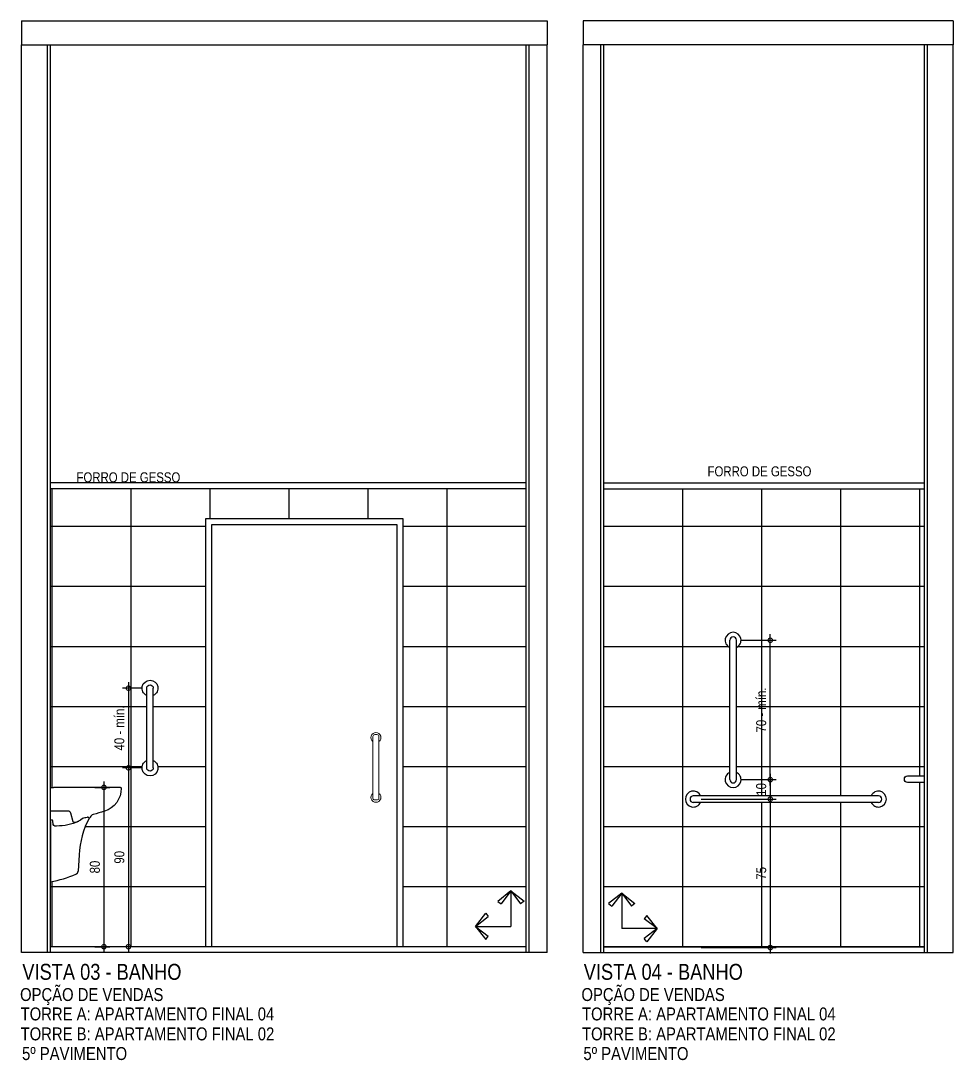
# Model space of a CAD drawing. Header units: metres. Extents: x 3 to 168, y -142 to 28.
# Drawn here: x 102.81 to 107.49, y -87.36 to -82.14 of the extents above; entities that cross this region are included whole.
import ezdxf

# ---------------------------------------------------------------- set-up
doc = ezdxf.new("R2010")
doc.units = ezdxf.units.M
for name, color, linetype in [('ARQ-ALV ACAB', 4, 'Continuous'), ('ARQ-ALV OSSO', 5, 'Continuous'), ('ARQ-AUX1', 1, 'Continuous'), ('ARQ-AUX2', 2, 'Continuous'), ('ARQ-CAX', 1, 'Continuous'), ('ARQ-CERÂMICA', 7, 'Continuous'), ('ARQ-DIM', 2, 'Continuous'), ('ARQ-HID', 2, 'Continuous'), ('ARQ-TXT', 2, 'Continuous')]:
    doc.layers.add(name, color=color, linetype=linetype)
doc.layers.add('ARQ-POR', color=1, linetype='Continuous', lineweight=20)
doc.styles.add('Adesa', font='ARIALN.TTF')
doc.dimstyles.new('ADESA 1-0025', dxfattribs={"dimtxt": 0.05, "dimasz": 0.045, "dimexe": 0.03, "dimexo": 0.04, "dimgap": 0.02, "dimtad": 1, "dimtoh": 1, "dimdec": 0, "dimlfac": 100, "dimzin": 4, "dimtxsty": 'Adesa', "dimblk": 'DOTSMALL', "dimcen": 1, "dimdle": 0.03, "dimclrd": 1, "dimclre": 1, "dimclrt": 256, "dimazin": 1, "dimtm": 1e-09, "dimtfac": 1, "dimtdec": 0, "dimtix": 1, "dimtmove": 2, "dimatfit": 0, "dimldrblk": 'DOTSMALL', "dimfxl": 0.8, "dimtvp": 2, "dimtolj": 1, "dimtzin": 0, "dimarcsym": 0})

# ---------------------------------------------------------------- blocks, each defined once
blk = doc.blocks.new('A$C5FB24879')
for p, q in [((0, 0.2579), (0, 0.4299)), ((0, 0.4299), (0.0144, 0.4299)), ((0, 0.2579), (0, -0.0437)), ((0.1435, 0.0907), (0.1391, 0.0084))]:
    blk.add_line(p, q)
blk.add_lwpolyline([(0.351, 0.4299, -0.439815), (0.3554, 0.426, -0.331931), (0.2709, 0.3099, -0.01466), (0.2144, 0.2942, 0.272731), (0.1998, 0.28, -0.743106), (0.1903, 0.2787, 0.372784), (0.1868, 0.2804, -0.001465), (0.1839, 0.2795, -0.012311), (0.1601, 0.2734, -0.169504), (0.1191, 0.2529, -0.348371), (0.1136, 0.257), (0.1022, 0.2997, 0.339603), (0.0877, 0.3108), (0, 0.3108)], format="xyb")
blk.add_lwpolyline([(0.3515, 0.4299), (0.0145, 0.4299)])
at = {"ltscale": 0.041515}
blk.add_lwpolyline([(0.1413, 0.2594, -0.10405), (0.0305, 0.236), (0.0222, 0.236, -0.385314), (0.0132, 0.2441), (0.0114, 0.2624, 0.385314), (0.0074, 0.266), (0.003, 0.266, 0.414214), (0, 0.263)], format="xyb", dxfattribs=at)
for centre, radius, start, end in [((0.5931, 0.0669), 0.4502, 152.1142, 176.9756), ((0.1241, 0.0092), 0.015, 285.4438, 356.9759), ((-0.0786, 0.4503), 0.5003, 279.0396, 294.3691)]:
    blk.add_arc(centre, radius, start, end)
blk = doc.blocks.new('_DotSmall')
at = {"color": 0, "linetype": 'ByBlock', "const_width": 0.5}
blk.add_lwpolyline([(-0.0625, 0, 1), (0.0625, 0, 1)], format="xyb", close=True, dxfattribs=at)
blk = doc.blocks.new('*D348')
at = {"layer": 'ARQ-DIM', "color": 1, "lineweight": -2, "transparency": 16777216}
for p, q in [((103.227, -85.9557), (103.227, -86.8157)), ((103.1816, -85.9857), (103.257, -85.9857)), ((103.1816, -86.7857), (103.257, -86.7857))]:
    blk.add_line(p, q, dxfattribs=at)
at = {"layer": 'Defpoints', "color": 0, "transparency": 16777216}
for p in [(103.1416, -85.9857), (103.1416, -86.7857), (103.227, -86.7857)]:
    blk.add_point(p, dxfattribs=at)
at = {"layer": 'ARQ-DIM', "color": 1, "lineweight": -2, "transparency": 16777216, "xscale": 0.045, "yscale": 0.045, "zscale": 0.045}
for p, rotation in [((103.227, -85.9857), 90), ((103.227, -86.7857), 270)]:
    blk.add_blockref('_DotSmall', p, dxfattribs=dict(at, rotation=rotation))
at = {"layer": 'ARQ-DIM', "transparency": 16777216, "insert": (103.1815, -86.3857), "char_height": 0.05, "attachment_point": 5, "rotation": 90, "style": 'Adesa'}
blk.add_mtext('\\A1;80', dxfattribs=at)
blk = doc.blocks.new('*U275')
for p, q in [((-0.03, 0.0165), (0.37, 0.0165)), ((-0.03, -0.0165), (0.37, -0.0165))]:
    blk.add_line(p, q)
for centre, radius, start, end in [((-0.03, 0), 0.04, 24.362, 335.638), ((-0.03, 0), 0.0165, 90, 270), ((0.37, 0), 0.04, 204.362, 155.638), ((0.37, 0), 0.0165, 270, 90)]:
    blk.add_arc(centre, radius, start, end)
blk = doc.blocks.new('*D349')
at = {"layer": 'ARQ-DIM', "color": 1, "lineweight": -2, "transparency": 16777216}
for p, q in [((103.3501, -85.8576), (103.3501, -86.816)), ((103.4184, -85.8876), (103.3201, -85.8876)), ((103.5698, -86.786), (103.3201, -86.786))]:
    blk.add_line(p, q, dxfattribs=at)
at = {"layer": 'Defpoints', "color": 0, "transparency": 16777216}
for p in [(103.4584, -85.8876, -0.0002), (103.3501, -86.786), (103.6098, -86.786, -0.0001)]:
    blk.add_point(p, dxfattribs=at)
at = {"layer": 'ARQ-DIM', "color": 1, "lineweight": -2, "transparency": 16777216, "xscale": 0.045, "yscale": 0.045, "zscale": 0.045}
for p, rotation in [((103.3501, -85.8876), 90), ((103.3501, -86.786), 270)]:
    blk.add_blockref('_DotSmall', p, dxfattribs=dict(at, rotation=rotation))
at = {"layer": 'ARQ-DIM', "transparency": 16777216, "insert": (103.3045, -86.3368), "char_height": 0.05, "attachment_point": 5, "rotation": 90, "style": 'Adesa'}
blk.add_mtext('\\A1;90', dxfattribs=at)
blk = doc.blocks.new('*D350')
at = {"layer": 'ARQ-DIM', "color": 1, "lineweight": -2, "transparency": 16777216}
for p, q in [((103.4184, -85.4876), (103.3201, -85.4876)), ((103.3501, -85.4576), (103.3501, -85.9176)), ((103.4149, -85.8876), (103.3201, -85.8876))]:
    blk.add_line(p, q, dxfattribs=at)
at = {"layer": 'Defpoints', "color": 0, "transparency": 16777216}
for p in [(103.4584, -85.4876, -0.0002), (103.3501, -85.8876), (103.4549, -85.8876, -0.0001)]:
    blk.add_point(p, dxfattribs=at)
at = {"layer": 'ARQ-DIM', "color": 1, "lineweight": -2, "transparency": 16777216, "xscale": 0.045, "yscale": 0.045, "zscale": 0.045}
for p, rotation in [((103.3501, -85.4876), 90), ((103.3501, -85.8876), 270)]:
    blk.add_blockref('_DotSmall', p, dxfattribs=dict(at, rotation=rotation))
at = {"layer": 'ARQ-DIM', "transparency": 16777216, "insert": (103.3045, -85.6876), "char_height": 0.05, "attachment_point": 5, "rotation": 90, "style": 'Adesa'}
blk.add_mtext('\\A1;40 - mín.', dxfattribs=at)
blk = doc.blocks.new('*U315')
for p, q in [((-0.03, 0.0165), (0.9, 0.0165)), ((-0.03, -0.0165), (0.9, -0.0165))]:
    blk.add_line(p, q)
for centre, radius, start, end in [((-0.03, 0), 0.04, 24.362, 335.638), ((-0.03, 0), 0.0165, 90, 270), ((0.9, 0), 0.04, 204.362, 155.638), ((0.9, 0), 0.0165, 270, 90)]:
    blk.add_arc(centre, radius, start, end)
blk = doc.blocks.new('barra2')
for p, q in [((-0.03, 0.0165), (0.67, 0.0165)), ((-0.03, -0.0165), (0.67, -0.0165))]:
    blk.add_line(p, q)
for centre, radius, start, end in [((-0.03, 0), 0.04, 24.362, 335.638), ((-0.03, 0), 0.0165, 90, 270), ((0.67, 0), 0.04, 204.362, 155.638), ((0.67, 0), 0.0165, 270, 90)]:
    blk.add_arc(centre, radius, start, end)
blk = doc.blocks.new('*D351')
at = {"layer": 'ARQ-DIM', "color": 1, "lineweight": -2, "transparency": 16777216}
for p, q in [((106.5748, -86.0145), (106.5748, -86.8201)), ((106.228, -86.0445), (106.6048, -86.0445)), ((106.228, -86.7901), (106.6048, -86.7901))]:
    blk.add_line(p, q, dxfattribs=at)
at = {"layer": 'Defpoints', "color": 0, "transparency": 16777216}
for p in [(106.188, -86.0445), (106.188, -86.7901, -0.0001), (106.5748, -86.7901)]:
    blk.add_point(p, dxfattribs=at)
at = {"layer": 'ARQ-DIM', "color": 1, "lineweight": -2, "transparency": 16777216, "xscale": 0.045, "yscale": 0.045, "zscale": 0.045}
for p, rotation in [((106.5748, -86.0445), 90), ((106.5748, -86.7901), 270)]:
    blk.add_blockref('_DotSmall', p, dxfattribs=dict(at, rotation=rotation))
at = {"layer": 'ARQ-DIM', "transparency": 16777216, "insert": (106.5294, -86.4173), "char_height": 0.05, "attachment_point": 5, "rotation": 90, "style": 'Adesa'}
blk.add_mtext('\\A1;75', dxfattribs=at)
blk = doc.blocks.new('*D352')
at = {"layer": 'ARQ-DIM', "color": 1, "lineweight": -2, "transparency": 16777216}
for p, q in [((106.5748, -85.9169), (106.5748, -86.0745)), ((106.428, -85.9469), (106.6048, -85.9469)), ((106.228, -86.0445), (106.6048, -86.0445))]:
    blk.add_line(p, q, dxfattribs=at)
at = {"layer": 'Defpoints', "color": 0, "transparency": 16777216}
for p in [(106.388, -85.9469), (106.188, -86.0445), (106.5748, -86.0445)]:
    blk.add_point(p, dxfattribs=at)
at = {"layer": 'ARQ-DIM', "color": 1, "lineweight": -2, "transparency": 16777216, "xscale": 0.045, "yscale": 0.045, "zscale": 0.045}
for p, rotation in [((106.5748, -85.9469), 90), ((106.5748, -86.0445), 270)]:
    blk.add_blockref('_DotSmall', p, dxfattribs=dict(at, rotation=rotation))
at = {"layer": 'ARQ-DIM', "transparency": 16777216, "insert": (106.5293, -85.9957), "char_height": 0.05, "attachment_point": 5, "rotation": 90, "style": 'Adesa'}
blk.add_mtext('\\A1;10', dxfattribs=at)
blk = doc.blocks.new('*D353')
at = {"layer": 'ARQ-DIM', "color": 1, "lineweight": -2, "transparency": 16777216}
for p, q in [((106.5748, -85.9769), (106.5748, -85.2169)), ((106.428, -85.2469), (106.6048, -85.2469)), ((106.428, -85.9469), (106.6048, -85.9469))]:
    blk.add_line(p, q, dxfattribs=at)
at = {"layer": 'Defpoints', "color": 0, "transparency": 16777216}
for p in [(106.388, -85.2469), (106.5748, -85.2469), (106.388, -85.9469)]:
    blk.add_point(p, dxfattribs=at)
at = {"layer": 'ARQ-DIM', "color": 1, "lineweight": -2, "transparency": 16777216, "xscale": 0.045, "yscale": 0.045, "zscale": 0.045}
for p, rotation in [((106.5748, -85.2469), 90), ((106.5748, -85.9469), 270)]:
    blk.add_blockref('_DotSmall', p, dxfattribs=dict(at, rotation=rotation))
at = {"layer": 'ARQ-DIM', "transparency": 16777216, "insert": (106.5293, -85.5969), "char_height": 0.05, "attachment_point": 5, "rotation": 90, "style": 'Adesa'}
blk.add_mtext('\\A1;70 - mín.', dxfattribs=at)
blk = doc.blocks.new('Seta para pag.piso')
for p, q in [((0, 0.1126), (-0.0418, 0.0796)), ((0, 0.1126), (-0.0312, 0.0715)), ((0, 0.1126), (0, 0)), ((0, 0.1126), (0.0418, 0.0795)), ((0, 0.1126), (0.0312, 0.0715)), ((-0.0418, 0.0796), (-0.0312, 0.0715)), ((0.0418, 0.0795), (0.0312, 0.0715)), ((-0.1126, 0), (-0.0795, 0.0418)), ((-0.0795, 0.0418), (-0.0715, 0.0312)), ((-0.1126, 0), (-0.0715, 0.0312)), ((-0.1126, 0), (0, 0)), ((-0.1126, 0), (-0.0796, -0.0418)), ((-0.1126, 0), (-0.0715, -0.0312)), ((-0.0796, -0.0418), (-0.0715, -0.0312))]:
    blk.add_line(p, q)
blk = doc.blocks.new('AREAS MOLHADAS')
at = {"layer": 'ARQ-CERÂMICA'}
h = blk.add_hatch(dxfattribs=at)
h.set_pattern_fill('LINE', color=256, scale=0.095)
h.set_pattern_definition([(0, (105.34852, -86.78575), (0, 0.301625), [])])
h.paths.add_polyline_path([(105.3485, -84.4857), (102.9585, -84.4857), (102.9585, -85.9857), (102.9729, -85.9857), (103.3098, -85.9857, -0.421145), (103.3139, -85.9897, -0.331998), (103.2294, -86.1058, -0.014652), (103.1729, -86.1215, 0.272731), (103.1584, -86.1357, -0.406522), (103.1528, -86.1399, 0.107828), (103.102, -86.325), (103.0976, -86.4073, -0.328544), (103.0863, -86.421, -0.066988), (102.9585, -86.4594), (102.9585, -86.7857), (103.7385, -86.7857), (103.7385, -84.6357), (104.7285, -84.6357), (104.7285, -86.7857), (105.3485, -86.7857)])
h.paths.add_polyline_path([(103.4749, -85.524), (103.4749, -85.8511, -4.632624), (103.4419, -85.8511), (103.4419, -85.524, -4.632624)], flags=16)
h.paths.add_polyline_path([(103.2332, -86.4298), (103.2332, -86.3411), (103.1291, -86.3411), (103.1291, -86.4298)], flags=24)
h.paths.add_polyline_path([(103.3563, -86.3809), (103.3563, -86.2922), (103.2522, -86.2922), (103.2522, -86.3809)], flags=24)
h.paths.add_polyline_path([(103.3563, -85.811), (103.3563, -85.5599), (103.2522, -85.5599), (103.2522, -85.811)], flags=24)
h = blk.add_hatch(dxfattribs=at)
h.set_pattern_fill('LINE', color=256, scale=0.125, angle=90)
h.set_pattern_definition([(90, (105.34852, -86.78575), (-0.396875, 2e-17), [])])
h.paths.add_polyline_path([(103.7385, -84.6357), (104.7285, -84.6357), (104.7285, -86.7857), (105.3485, -86.7857), (105.3485, -84.4857), (102.9585, -84.4857), (102.9585, -85.9857), (102.9729, -85.9857), (103.3138, -85.9857, -0.341165), (103.2294, -86.1058, -0.014652), (103.1729, -86.1215, 0.272731), (103.1584, -86.1357, -0.406522), (103.1528, -86.1399, 0.107828), (103.102, -86.325), (103.0976, -86.4073, -0.328544), (103.0863, -86.421, -0.066988), (102.9585, -86.4594), (102.9585, -86.7857), (103.7385, -86.7857)])
h.paths.add_polyline_path([(103.4749, -85.524), (103.4749, -85.8511, -4.632624), (103.4419, -85.8511), (103.4419, -85.524, -4.632624)], flags=16)
h.paths.add_polyline_path([(103.2332, -86.4298), (103.2332, -86.3411), (103.1291, -86.3411), (103.1291, -86.4298)], flags=24)
h.paths.add_polyline_path([(103.3563, -86.3809), (103.3563, -86.2922), (103.2522, -86.2922), (103.2522, -86.3809)], flags=24)
h.paths.add_polyline_path([(103.3563, -85.811), (103.3563, -85.5599), (103.2522, -85.5599), (103.2522, -85.811)], flags=24)
h = blk.add_hatch(dxfattribs=at)
h.set_pattern_fill('LINE', color=256, scale=0.095)
h.set_pattern_definition([(0, (105.73907, -86.78575), (0, 0.301625), [])])
h.paths.add_polyline_path([(107.349, -84.4857), (105.7391, -84.4857), (105.7391, -86.7857), (107.349, -86.7857), (107.349, -85.961), (107.2668, -85.961, -1), (107.2638, -85.928), (107.349, -85.928)])
h.paths.add_polyline_path([(106.4045, -85.2833), (106.4045, -85.9105, -4.632624), (106.3715, -85.9105), (106.3715, -85.2833, -4.632624)], flags=16)
h.paths.add_polyline_path([(107.0816, -86.028, -4.632624), (107.0816, -86.061), (106.2245, -86.061, -4.632624), (106.2245, -86.028)], flags=16)
h.paths.add_polyline_path([(106.5812, -86.4618), (106.5812, -86.3731), (106.4771, -86.3731), (106.4771, -86.4618)], flags=24)
h.paths.add_polyline_path([(106.5811, -86.0417), (106.5811, -85.953), (106.477, -85.953), (106.477, -86.0417)], flags=24)
h.paths.add_polyline_path([(106.5811, -85.7213), (106.5811, -85.4702), (106.477, -85.4702), (106.477, -85.7213)], flags=24)
h = blk.add_hatch(dxfattribs=at)
h.set_pattern_fill('LINE', color=256, scale=0.125, angle=90)
h.set_pattern_definition([(90, (105.73907, -86.78575), (-0.396875, 2e-17), [])])
h.paths.add_polyline_path([(107.349, -84.4857), (105.7391, -84.4857), (105.7391, -86.7857), (107.349, -86.7857), (107.349, -85.961), (107.2668, -85.961, -1), (107.2638, -85.928), (107.349, -85.928)])
h.paths.add_polyline_path([(106.4045, -85.2833), (106.4045, -85.9105, -4.632624), (106.3715, -85.9105), (106.3715, -85.2833, -4.632624)], flags=16)
h.paths.add_polyline_path([(107.0816, -86.028, -4.632624), (107.0816, -86.061), (106.2245, -86.061, -4.632624), (106.2245, -86.028)], flags=16)
h.paths.add_polyline_path([(106.5812, -86.4618), (106.5812, -86.3731), (106.4771, -86.3731), (106.4771, -86.4618)], flags=24)
h.paths.add_polyline_path([(106.5811, -86.0417), (106.5811, -85.953), (106.477, -85.953), (106.477, -86.0417)], flags=24)
h.paths.add_polyline_path([(106.5811, -85.7213), (106.5811, -85.4702), (106.477, -85.4702), (106.477, -85.7213)], flags=24)
at = {"layer": 'ARQ-ALV ACAB'}
for p, q in [((102.9585, -86.8157, 0), (102.9585, -82.2557, 0)), ((105.3485, -86.8157, 0), (105.3485, -82.2557, 0)), ((105.7391, -86.8157, 0), (105.7391, -82.2557, 0)), ((107.349, -86.8157, 0), (107.349, -82.2557, 0)), ((105.3485, -86.7857, 0), (102.9585, -86.7857, 0)), ((105.7391, -86.7857, 0), (107.349, -86.7857, 0))]:
    blk.add_line(p, q, dxfattribs=at)
at = {"layer": 'ARQ-ALV OSSO'}
for p, q in [((102.8136, -86.8157, 0), (102.8136, -82.2557, 0)), ((102.9435, -86.8157, 0), (102.9435, -82.2557, 0)), ((105.3635, -86.8157, 0), (105.3635, -82.2557, 0)), ((105.4535, -86.8157, 0), (105.4535, -82.2557, 0)), ((105.6341, -86.8157, 0), (105.6341, -82.2557, 0)), ((105.7241, -86.8157, 0), (105.7241, -82.2557, 0)), ((107.364, -86.8157, 0), (107.364, -82.2557, 0)), ((107.4939, -86.8157, 0), (107.4939, -82.2557, 0)), ((105.4535, -86.8157, 0), (102.8136, -86.8157, 0)), ((105.6341, -86.8157, 0), (107.4939, -86.8157, 0))]:
    blk.add_line(p, q, dxfattribs=at)
at = {"layer": 'ARQ-AUX1'}
for p, q in [((105.3485, -84.4557, 0), (102.9585, -84.4557, 0)), ((105.7391, -84.4557, 0), (107.349, -84.4557, 0)), ((105.3485, -84.4857, 0), (102.9585, -84.4857, 0)), ((105.7391, -84.4857, 0), (107.349, -84.4857, 0))]:
    blk.add_line(p, q, dxfattribs=at)
at = {"layer": 'ARQ-AUX2'}
for p, q in [((102.8136, -82.1357, 0), (105.4535, -82.1357, 0)), ((107.4939, -82.1357, 0), (105.6341, -82.1357, 0)), ((102.8136, -82.2557, 0), (105.4535, -82.2557, 0)), ((107.4939, -82.2557, 0), (105.6341, -82.2557, 0))]:
    blk.add_line(p, q, dxfattribs=at)
at = {"layer": 'ARQ-AUX2', "elevation": 0}
for points in [[(102.8136, -82.1357), (102.8136, -82.2557)], [(105.4535, -82.1357), (105.4535, -82.2557)], [(105.6341, -82.1357), (105.6341, -82.2557)], [(107.4939, -82.1357), (107.4939, -82.2557)]]:
    blk.add_lwpolyline(points, dxfattribs=at)
at = {"layer": 'ARQ-CAX', "elevation": 0}
for points in [[(103.7385, -84.6357), (104.7285, -84.6357), (104.7285, -86.7857), (103.7385, -86.7857)], [(103.7685, -84.6657), (104.6985, -84.6657), (104.6985, -86.7857), (103.7685, -86.7857)]]:
    blk.add_lwpolyline(points, close=True, dxfattribs=at)
at = {"layer": 'ARQ-HID', "elevation": 0.0001}
blk.add_lwpolyline([(107.349, -85.961), (107.2638, -85.961, -0.913215), (107.2638, -85.928), (107.349, -85.928)], format="xyb", dxfattribs=at)
at = {"layer": 'ARQ-POR', "elevation": 0}
for points in [[(104.5886, -85.7207), (104.5986, -85.7207, -0.414214), (104.6086, -85.7307), (104.6086, -86.0407, -0.46386), (104.5986, -86.0484), (104.5886, -86.0484, -0.46386), (104.5786, -86.0407), (104.5786, -85.7307)], [(104.5886, -85.7207), (104.5886, -85.7207, 0.414214), (104.5786, -85.7307)]]:
    blk.add_lwpolyline(points, format="xyb", dxfattribs=at)
at = {"layer": 'ARQ-POR'}
for centre, start, end in [((104.5936, -85.7357, 0), 306.8794, 233.0892), ((104.5936, -86.0357, 0), 126.9108, 53.1206)]:
    blk.add_arc(centre, 0.025, start, end, dxfattribs=at)
at = {"layer": 'ARQ-CERÂMICA', "yscale": 1.58230973583663, "zscale": 1.58230973583663}
for p, xscale, rotation in [((105.2713, -86.6839), -1.58230973583663, 90), ((105.8288, -86.695), 1.58230973583663, 270)]:
    blk.add_blockref('Seta para pag.piso', p, dxfattribs=dict(at, xscale=xscale, rotation=rotation))
at = {"layer": 'ARQ-HID'}
for name, p, rotation in [('barra2', (106.388, -85.9169, 0.0001), 90.00000000000001), ('*U315', (107.088, -86.0445, 0.0001), 180)]:
    blk.add_blockref(name, p, dxfattribs=dict(at, rotation=rotation))
at = {"layer": 'ARQ-HID', "xscale": -1, "rotation": 270}
blk.add_blockref('*U275', (103.4584, -85.8576, -0.0001), dxfattribs=at)
at = {"layer": 'ARQ-HID'}
blk.add_blockref('A$C5FB24879', (102.9585, -86.4157, 0), dxfattribs=at)
at = {"layer": 'ARQ-TXT', "style": 'Adesa'}
for s, height, p in [('FORRO DE GESSO', 0.05, (103.089, -84.4535, 108.9697)), ('FORRO DE GESSO', 0.05, (106.2596, -84.4235, 108.9697)), ('OPÇÃO DE VENDAS', 0.065, (102.8056, -87.0586, 217.9394)), ('OPÇÃO DE VENDAS', 0.065, (105.6261, -87.0586, 217.9394)), ('TORRE A: APARTAMENTO FINAL 04', 0.065, (102.8085, -87.156, 435.8787)), ('TORRE A: APARTAMENTO FINAL 04', 0.065, (105.6289, -87.156, 435.8787)), ('TORRE B: APARTAMENTO FINAL 02 ', 0.065, (102.8085, -87.2562, 435.8787)), ('TORRE B: APARTAMENTO FINAL 02 ', 0.065, (105.6289, -87.2562, 435.8787)), ('5º PAVIMENTO', 0.065, (102.8156, -87.355, 544.8484)), ('5º PAVIMENTO', 0.065, (105.6361, -87.355, 544.8484))]:
    blk.add_text(s, height=height, dxfattribs=at).set_placement(p)
at = {"layer": 'ARQ-TXT', "ltscale": 0.5, "style": 'Adesa'}
for s, p in [('VISTA 03 - BANHO', (102.817, -86.9521, 0)), ('VISTA 04 - BANHO', (105.6375, -86.9521, 0))]:
    blk.add_text(s, height=0.08, dxfattribs=at).set_placement(p)
at = {"layer": 'ARQ-DIM'}
for base, p1, p2, picture, middle in [((106.5748, -85.2469, 0.0001), (106.388, -85.9469, 0.0001), (106.388, -85.2469, 0.0001), '*D353', (106.5293, -85.5969, 0.0001)), ((103.3501, -85.8876, 0.0001), (103.4584, -85.4876, -0.0001), (103.4549, -85.8876, 0), '*D350', (103.3045, -85.6876, 0.0001))]:
    dim = blk.add_linear_dim(base=base, p1=p1, p2=p2, angle=90, text='<> - mín.', dimstyle='ADESA 1-0025', dxfattribs=at)
    dim.commit()
    dim.dimension.update_dxf_attribs({"geometry": picture, "text_midpoint": middle})
for base, p1, p2, picture, middle in [((103.3501, -86.786, 0.0001), (103.4584, -85.8876, -0.0001), (103.6098, -86.786, 0), '*D349', (103.3045, -86.3368, 0.0001)), ((106.5748, -86.0445, 0.0001), (106.388, -85.9469, 0.0001), (106.188, -86.0445, 0.0001), '*D352', (106.5293, -85.9957, 0.0001)), ((103.227, -86.7857, 0), (103.1416, -85.9857, 0), (103.1416, -86.7857, 0), '*D348', (103.1815, -86.3857, 0)), ((106.5748, -86.7901, 0.0001), (106.188, -86.0445, 0.0001), (106.188, -86.7901, 0), '*D351', (106.5294, -86.4173, 0.0001))]:
    dim = blk.add_linear_dim(base=base, p1=p1, p2=p2, angle=90, dimstyle='ADESA 1-0025', dxfattribs=at)
    dim.commit()
    dim.dimension.update_dxf_attribs({"geometry": picture, "text_midpoint": middle})

msp = doc.modelspace()

# ---------------------------------------------------------------- block references
msp.add_blockref('AREAS MOLHADAS', (0, 0))

doc.saveas('drawing.dxf')
